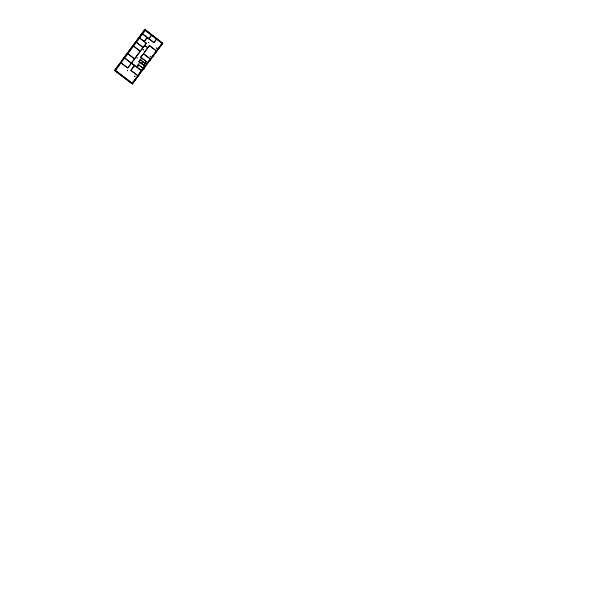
<?xml version="1.0" encoding="UTF-8"?>
<svg xmlns="http://www.w3.org/2000/svg" width="589" height="589" viewBox="0 0 589 589"><rect width="100%" height="100%" fill="white"/><g stroke="black" fill="none" stroke-linecap="round" stroke-linejoin="round"><path stroke-width="0.88" d="M138.827 65.173L137.406 67.087L136.655 66.52L138.076 64.599L140.278 66.182M137.038 66.822L138.459 64.908M162.535 43.13L132.356 83.999L114.627 70.547L144.946 29.45L162.616 43.211L148.995 61.587L162.697 43.299M114.634 70.547L144.946 29.45M115.451 70.032L116.46 68.685M139.534 37.725L140.513 36.415M117.844 67.109L118.816 65.666M142.516 33.867L148.811 38.602L151.344 35.207M142.619 34.015L147.103 37.49L144.165 41.421L139.681 37.954L145.255 30.473L161.953 43.453L156.387 50.882L149.4 45.478L147.751 47.68L144.806 45.405L144.062 46.266M120.141 74.494L116.6 71.924L116.975 71.416M148.163 32.682L148.502 32.233L148.222 32.756M147.736 37.77L146.985 37.644M120.87 74.369L120.487 74.877L132.319 83.852L140.329 73.154L139.792 72.653M141.485 57.943L140.653 57.17L142.612 54.843M148.634 38.462L149.15 38.859M151.483 35.311L148.951 38.705L153.869 42.518L156.46 39.161M134.498 58.915L131.376 63.089L124.728 58.009L133.548 46.185L140.189 51.302L134.601 58.775L127.96 53.68M144.806 45.405L146.455 43.196L144.298 41.532L146.359 38.484M150.04 39.551L153.898 42.761L156.534 39.242M152.971 36.444L153.309 35.995M145.851 46.214L144.703 45.537L143.988 46.207M133.431 64.665L131.619 63.06L133.747 59.923M146.808 46.951L147.648 47.812L144.312 52.561M134.344 65.357L141.75 70.43M141.551 57.862L141.294 58.51M139.777 62.375L138.238 64.437L143.326 68.331M141.345 63.325L142.648 61.587L140.182 59.688M143.657 65.107L144.968 63.362L143.237 62.036L141.927 63.781L141.78 63.435L143.502 64.753M146.271 61.624L145.056 63.237L140.425 59.673L141.632 58.061L147.589 62.633L144.975 66.115L139.019 61.55L140.329 59.806L139.549 60.579M143.819 65.224L145.461 62.706M143.149 67.985L144.695 65.916L137.87 75.606L131.001 70.371L134.601 65.556L141.47 70.805M162.13 42.835L161.71 43.196M143.024 68.53L144.482 66.586C146.02 66.94 142.766 71.284 142.052 69.826M132.79 82.835L136.052 78.477M139.858 73.397L144.209 67.588M146.838 64.105L149.606 60.38M152.301 56.787L156.07 51.758M157.145 50.315L161.997 43.844M132.282 83.704L135.382 79.567M136.471 78.116L140.285 73.029M145.395 66.078L147.81 62.809M140.661 66.483L143.105 68.28M116.357 69.104L115.864 68.611L119.839 63.421M114.597 70.172L116.011 71.24M117.425 72.314L123.778 77.137M125.185 78.204L131.538 83.027M139.843 72.778L140.329 73.154M128.755 66.601L131.516 63.2L134.461 65.453L130.765 70.4L137.767 75.738L132.245 83.115L115.488 70.4L121.025 62.979L127.813 68.155L128.071 67.544M148.509 61.212L148.995 61.587M140.587 59.46L138.754 61.595L144.865 66.277M136.081 56.794L142.155 48.659M135.389 57.722L134.572 59.099L127.857 53.82M143.657 64.878L144.975 66.115M143.628 53.474L143.296 53.93M149.635 59.901L150.121 60.277M143.289 47.142L142.855 47.724M144.342 31.563L143.804 31.121L121.989 60.387M145.115 29.641L162.785 43.387M132.245 83.564L132.356 83.991M127.217 70.584L127.644 70.673L127.217 70.584M134.579 76.209L135.006 76.298L134.579 76.209M136.95 57.899L137.362 58.046L136.965 57.847M143.024 49.763L143.458 49.859L143.024 49.763M148.421 42.541L148.833 42.688L148.435 42.482M150.269 56.279L150.703 56.375L150.269 56.279M156.453 48.048L156.888 48.143L156.453 48.048M124.632 58.142L121.128 62.839L127.776 67.912L131.281 63.229L124.632 58.142M136.383 42.379L133.644 46.045L140.285 51.162L143.017 47.503L136.383 42.379M139.578 38.094L136.486 42.246L143.12 47.37L146.212 43.225L139.578 38.094M152.882 35.642L152.61 36.172L152.882 35.642M143.407 53.776L140.837 57.214L147.699 62.478L150.261 59.062L143.407 53.776M149.429 45.721L143.51 53.643L150.364 58.922L156.284 51.022L149.429 45.721M134.425 65.254L133.489 64.591L134.425 65.246M148.553 38.572L147.64 37.895L148.553 38.572M149.981 39.632L149.076 38.962L149.981 39.632"/></g></svg>
